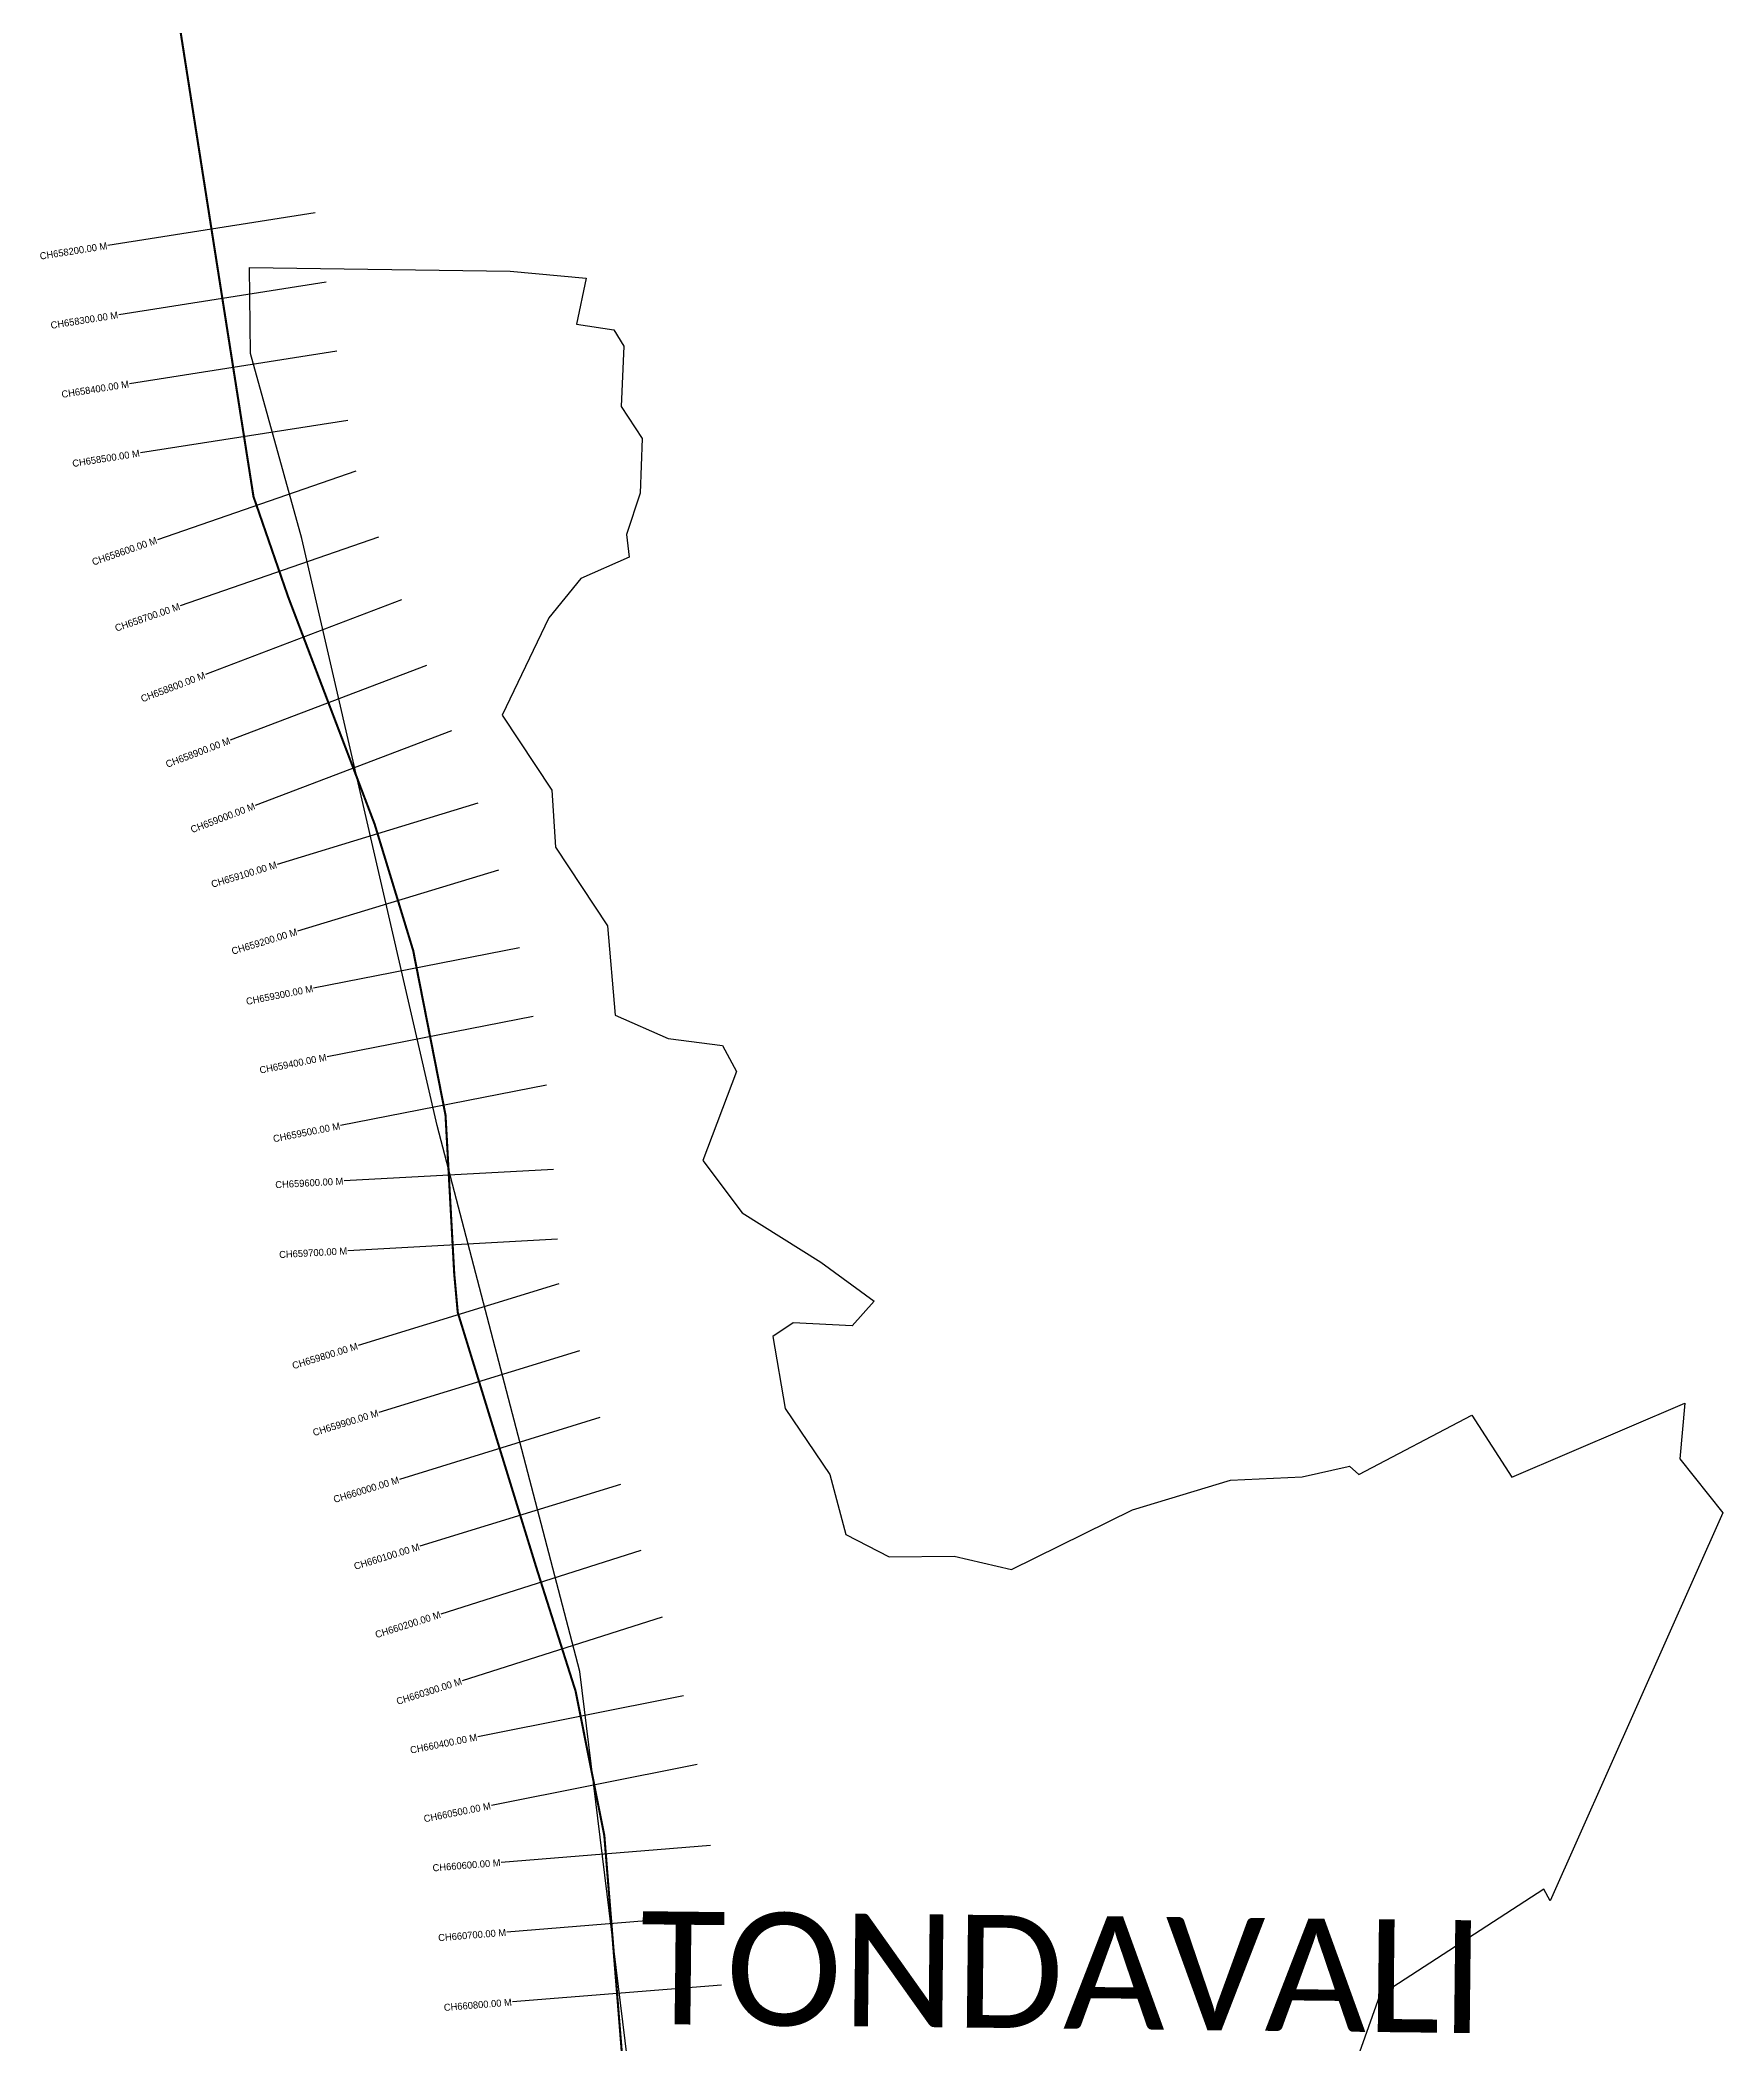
# Model space of a CAD drawing. Header units: metres. Extents: x 333202 to 336087, y 1779198 to 1790673.
# Drawn here: x 333682 to 336087, y 1784948 to 1787811 of the extents above; entities that cross this region are included whole.
import ezdxf
from ezdxf.enums import TextEntityAlignment as Align

# ---------------------------------------------------------------- set-up
doc = ezdxf.new("R2010")
doc.units = ezdxf.units.M
for name, color, linetype in [('CS', 134, 'Continuous'), ('CSMark', 6, 'Continuous'), ('NATURALLY PROTECTED', 3, 'Continuous'), ('VILLAGE NAME', 250, 'Continuous')]:
    doc.layers.add(name, color=color, linetype=linetype)

msp = doc.modelspace()

# ---------------------------------------------------------------- linework, layer by layer
at = {"color": 6}
for points in [[(333981.4, 1787485.7), (334353.8, 1787480.5), (334462.6, 1787470.5), (334448.9, 1787404.7), (334501.9, 1787396.4), (334516.3, 1787373.5), (334512.5, 1787287.3), (334542.5, 1787241.3), (334539.5, 1787163.2), (334520.2, 1787104.1), (334523.9, 1787071.9), (334455.1, 1787041.6), (334409, 1786985.4), (334342.7, 1786846.2), (334413.3, 1786739.1), (334418.7, 1786657.6), (334493.1, 1786545.2), (334503.9, 1786417.4), (334579.7, 1786384), (334657.3, 1786374.4), (334677.6, 1786336.9), (334629.1, 1786209.8), (334685.6, 1786134.9), (334798.2, 1786064.6), (334874, 1786008.9), (334842.9, 1785973.5), (334758.3, 1785977.9), (334729.2, 1785958.3), (334747, 1785855.7), (334810.8, 1785761.5), (334833.8, 1785675.8), (334895.9, 1785643.7), (334988.6, 1785644.7), (335070.5, 1785625.5), (335243.3, 1785711), (335383.4, 1785753.1), (335486, 1785758.1), (335551.6, 1785772.9), (335553.8, 1785773.4), (335567.1, 1785761.1), (335728.6, 1785846), (335785.8, 1785757.4), (336033, 1785863), (336026, 1785783.6), (336087.5, 1785706.7), (335840.3, 1785152), (335831.6, 1785169.1), (335596.8, 1785016.6), (335398.4, 1784458.4)], [(334534.3, 1784820.3), (334453.4, 1785479.8), (334249.4, 1786259.8), (334056, 1787098.4), (333982.7, 1787362.8), (333981.4, 1787485.7)]]:
    msp.add_lwpolyline(points, dxfattribs=at)
at = {"layer": 'CS'}
for p, q in [((334075.2, 1787563.6), (333778.8, 1787517.1)), ((334090.7, 1787464.8), (333794.3, 1787418.3)), ((334106.2, 1787366), (333809.8, 1787319.5)), ((334121.7, 1787267.2), (333825.3, 1787220.7)), ((334133.1, 1787194.8), (333849.6, 1787096.7)), ((334165.8, 1787100.3), (333882.3, 1787002.2)), ((334198.7, 1787010.8), (333918.3, 1786904)), ((334234.3, 1786917.3), (333953.9, 1786810.6)), ((334269.9, 1786823.9), (333989.5, 1786717.1)), ((334307.9, 1786720.5), (334020.9, 1786633)), ((334337, 1786624.9), (334050.1, 1786537.3)), ((334367.4, 1786513.7), (334073, 1786455.9)), ((334386.7, 1786415.6), (334092.3, 1786357.8)), ((334405.9, 1786317.5), (334111.6, 1786259.7)), ((334416, 1786197.2), (334116.4, 1786180.7)), ((334421.5, 1786097.4), (334121.9, 1786080.8)), ((334423.4, 1786033.7), (334136.7, 1785945.4)), ((334452.8, 1785938.1), (334166.1, 1785849.8)), ((334482.3, 1785842.6), (334195.5, 1785754.3)), ((334511.7, 1785747), (334225, 1785658.7)), ((334540.9, 1785652.8), (334255, 1785561.9)), ((334571.2, 1785557.5), (334285.3, 1785466.6)), ((334601.7, 1785445), (334307.5, 1785386.5)), ((334621.2, 1785346.9), (334327, 1785288.4)), ((334640.1, 1785231.2), (334341.1, 1785207.1)), ((334648.1, 1785131.5), (334349.1, 1785107.4)), ((334656.2, 1785031.9), (334357.2, 1785007.7))]:
    msp.add_line(p, q, dxfattribs=at)
at = {"layer": 'NATURALLY PROTECTED', "const_width": 3, "flags": 128}
msp.add_lwpolyline([(333834.3, 1788131.1), (333887.6, 1787791.6), (333933, 1787502), (333987, 1787158.4), (334036.7, 1787014.7), (334160.2, 1786690.4), (334215.3, 1786509.8), (334261.5, 1786274.8), (334267.7, 1786162.1), (334274, 1786047.5), (334279, 1785992.8), (334325.4, 1785842.2), (334391.1, 1785629), (334447.5, 1785451.6), (334488.5, 1785245.4), (334509, 1784991.3), (334526.2, 1784778.3)], dxfattribs=at)

# ---------------------------------------------------------------- texts
at = {"layer": 'CSMark'}
for s, rotation, p in [('CH658200.00 M', 8.9213, (333777.8, 1787516.9)), ('CH658300.00 M', 8.9213, (333793.3, 1787418.1)), ('CH658400.00 M', 8.9213, (333808.8, 1787319.4)), ('CH658500.00 M', 8.9213, (333824.3, 1787220.6)), ('CH658600.00 M', 19.0987, (333848.6, 1787096.4)), ('CH658700.00 M', 19.0987, (333881.4, 1787001.9)), ('CH658800.00 M', 20.8502, (333917.4, 1786903.7)), ('CH658900.00 M', 20.8502, (333953, 1786810.2)), ('CH659000.00 M', 20.8502, (333988.6, 1786716.8)), ('CH659100.00 M', 16.9655, (334020, 1786632.7)), ('CH659200.00 M', 16.9655, (334049.1, 1786537)), ('CH659300.00 M', 11.1085, (334072, 1786455.7)), ('CH659400.00 M', 11.1085, (334091.3, 1786357.6)), ('CH659500.00 M', 11.1085, (334110.6, 1786259.5)), ('CH659600.00 M', 3.1566, (334115.4, 1786180.6)), ('CH659700.00 M', 3.1566, (334120.9, 1786080.8)), ('CH659800.00 M', 17.1224, (334135.7, 1785945.1)), ('CH659900.00 M', 17.1224, (334165.1, 1785849.5)), ('CH660000.00 M', 17.1224, (334194.6, 1785754)), ('CH660100.00 M', 17.1224, (334224, 1785658.4)), ('CH660200.00 M', 17.6343, (334254.1, 1785561.6)), ('CH660300.00 M', 17.6343, (334284.4, 1785466.3)), ('CH660400.00 M', 11.2369, (334306.5, 1785386.3)), ('CH660500.00 M', 11.2369, (334326, 1785288.2)), ('CH660600.00 M', 4.6176, (334340.1, 1785207)), ('CH660700.00 M', 4.6176, (334348.1, 1785107.3)), ('CH660800.00 M', 4.6176, (334356.2, 1785007.6))]:
    msp.add_text(s, height=10, rotation=rotation, dxfattribs=at).set_placement(p, align=Align.MIDDLE_RIGHT)
at = {"layer": 'VILLAGE NAME', "insert": (334540.7, 1785137.4), "char_height": 161.109, "attachment_point": 1, "rotation": 359.3742}
msp.add_mtext_dynamic_manual_height_columns('{\\fCalibri|b0|i0|c0|p34;TONDAVALI}', width=1589.786, gutter_width=805.5, heights=[0], dxfattribs=at)

doc.saveas('drawing.dxf')
